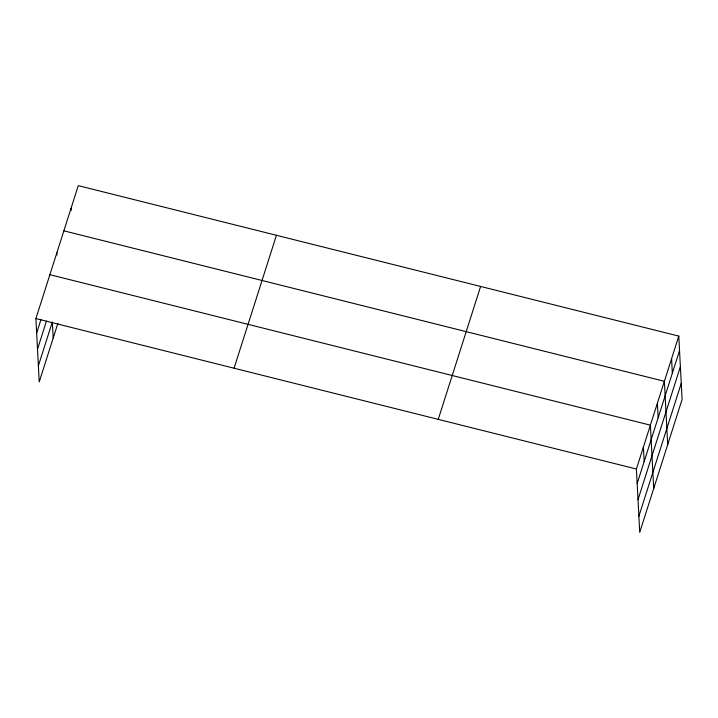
<?xml version="1.0" encoding="UTF-8"?>
<svg xmlns="http://www.w3.org/2000/svg" width="718" height="718" viewBox="0 0 718 718"><rect width="100%" height="100%" fill="white"/><g stroke="black" fill="none" stroke-linecap="round" stroke-linejoin="round"><path stroke-width="1.08" d="M57.862 323.405L39.221 381.895L35.9 318.559L78.271 185.639L678.779 336.105L682.1 399.441L639.729 532.361L636.408 469.025L678.779 336.105M36.663 333.044L40.989 319.474M37.507 349.163L46.49 320.973M38.377 365.776L52.36 321.906M234.068 368.208L276.439 235.298M438.24 419.366L480.611 286.455M637.171 483.519L679.542 350.599M638.015 499.638L680.386 366.719M638.885 516.242L681.256 383.322M63.866 230.828L664.374 381.303L667.695 444.639M49.883 274.689L650.391 425.164L653.712 488.5M35.9 318.559L636.408 469.025M671.581 358.704L672.335 373.198M657.383 403.229L658.146 417.723M643.4 447.09L644.163 461.584M71.064 208.238L71.181 210.464M56.875 252.763L56.991 254.989M52.405 322.921L53.204 338.025"/></g></svg>
